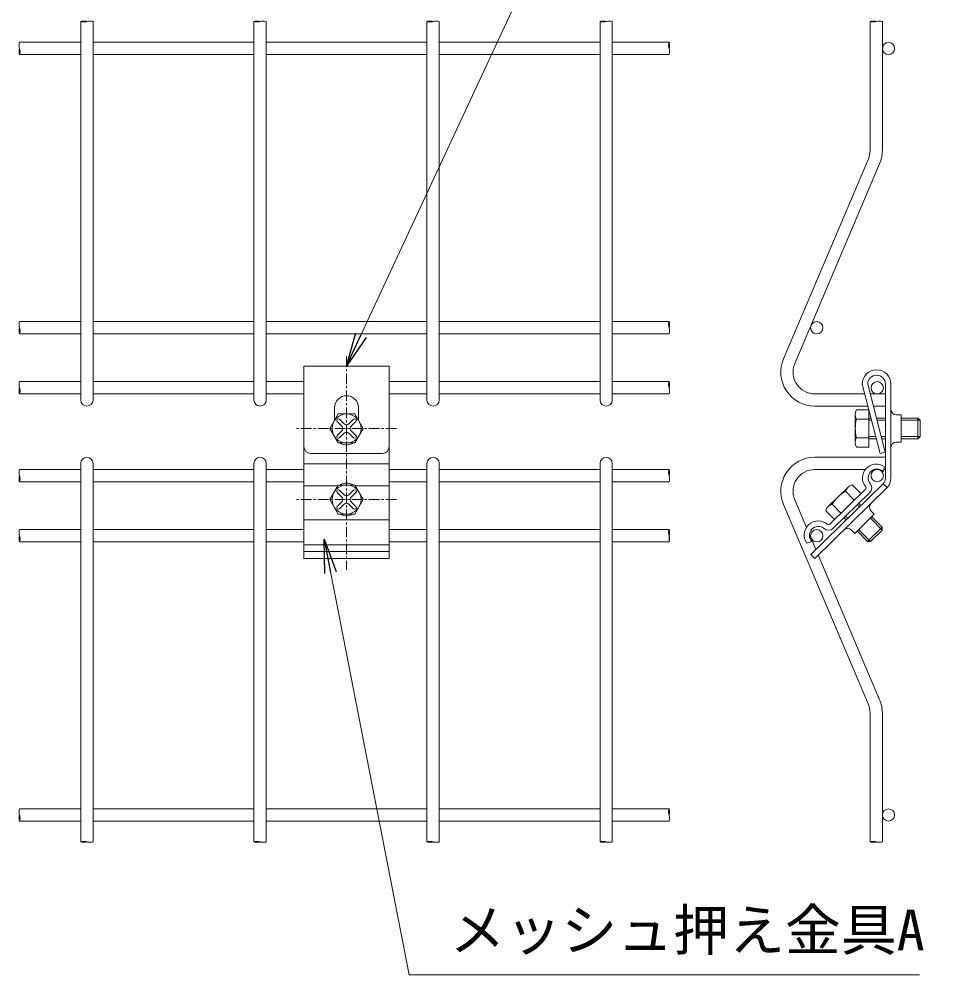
# Model space of a CAD drawing. Units: millimetres, scale not verified. Extents: x -4200 to 4200, y -2970 to 2970.
# Drawn here: x 1040 to 2120, y -218 to 904 of the extents above; entities that cross this region are included whole.
import ezdxf
from ezdxf.enums import TextEntityAlignment as Align

# ---------------------------------------------------------------- set-up
doc = ezdxf.new("R2010")
doc.units = ezdxf.units.MM
doc.header["$LTSCALE"] = 10
doc.linetypes.add('USER1', pattern=[2, 1.25, -0.25, 0.25, -0.25])
doc.linetypes.add('USER2', pattern=[0.375, 0.25, -0.125])
for name, color, linetype, lineweight in [('0-0_D-BMK', 2, 'USER1', 13), ('0-1_D-STR2', 7, 'Continuous', 9), ('0-3_0', 7, 'Continuous', 25), ('0-7_D-STR-TXT', 7, 'Continuous', 13), ('0-8_D-STR3', 3, 'Continuous', 13)]:
    doc.layers.add(name, color=color, linetype=linetype, lineweight=lineweight)
doc.styles.add('ＭＳ ゴシック', font='')
doc.styles.get('ＭＳ ゴシック').set_extended_font_data('MS Gothic')

# ---------------------------------------------------------------- blocks, each defined once
blk = doc.blocks.new('_OPEN')
at = {"layer": '0-3_0'}
blk.add_line((0, 0), (-10, 0), dxfattribs=at)
blk.add_lwpolyline([(-10, 1.667), (0, 0), (-10, -1.667)], dxfattribs=at)

msp = doc.modelspace()

# ---------------------------------------------------------------- linework, layer by layer
at = {"layer": '0-0_D-BMK'}
for p, q in [((1423.74, 508.45), (1423.74, 257.63)), ((1482.42, 423.77), (1365.05, 423.77)), ((1482.42, 340.31), (1365.05, 340.31))]:
    msp.add_line(p, q, dxfattribs=at)
at = {"layer": '0-1_D-STR2'}
for p, q in [((1111.92, 457.17), (1111.92, 901.52)), ((1126.32, 457.17), (1126.32, 901.52)), ((1315, 457.17), (1315, 901.52)), ((1329.4, 457.17), (1329.4, 901.52)), ((1518.08, 457.17), (1518.08, 901.52)), ((1532.48, 457.17), (1532.48, 901.52)), ((1721.16, 457.17), (1721.16, 901.52)), ((1735.56, 457.17), (1735.56, 901.52)), ((2038.01, 750.21), (2038.01, 901.52)), ((2052.41, 750.21), (2052.41, 901.52)), ((1040.1, 877.17), (1111.92, 877.17)), ((1126.32, 877.17), (1315, 877.17)), ((1329.4, 877.17), (1518.08, 877.17)), ((1532.48, 877.17), (1721.16, 877.17)), ((1735.56, 877.17), (1802.11, 877.17)), ((1040.1, 862.77), (1111.92, 862.77)), ((1126.32, 862.77), (1315, 862.77)), ((1329.4, 862.77), (1518.08, 862.77)), ((1532.48, 862.77), (1721.16, 862.77)), ((1735.56, 862.77), (1802.11, 862.77)), ((1936.39, 505.6), (2035.97, 740.21)), ((1949.64, 499.97), (2049.23, 734.58)), ((1040.1, 549.27), (1111.92, 549.27)), ((1126.32, 549.27), (1315, 549.27)), ((1329.4, 549.27), (1518.08, 549.27)), ((1532.48, 549.27), (1721.16, 549.27)), ((1735.56, 549.27), (1802.11, 549.27)), ((1040.1, 534.87), (1111.92, 534.87)), ((1126.32, 534.87), (1315, 534.87)), ((1329.4, 534.87), (1518.08, 534.87)), ((1532.48, 534.87), (1721.16, 534.87)), ((1735.56, 534.87), (1802.11, 534.87)), ((1040.1, 478.77), (1111.92, 478.77)), ((1126.32, 478.77), (1315, 478.77)), ((1329.4, 478.77), (1373.74, 478.77)), ((1473.74, 478.77), (1518.08, 478.77)), ((1532.48, 478.77), (1721.16, 478.77)), ((1735.56, 478.77), (1802.11, 478.77)), ((2028.82, 475.93), (2049.7, 394.41)), ((2035.22, 475.93), (2055.7, 395.95)), ((2056.02, 475.93), (2056.02, 365.24)), ((2062.42, 475.93), (2062.42, 365.33)), ((1040.1, 464.37), (1111.92, 464.37)), ((1126.32, 464.37), (1315, 464.37)), ((1329.4, 464.37), (1373.74, 464.37)), ((1473.74, 464.37), (1518.08, 464.37)), ((1532.48, 464.37), (1721.16, 464.37)), ((1735.56, 464.37), (1802.11, 464.37)), ((2031.78, 464.37), (1973.21, 464.37)), ((2056.02, 464.37), (2038.18, 464.37)), ((2035.47, 449.97), (1973.21, 449.97)), ((2056.02, 449.97), (2041.87, 449.97)), ((2036.6, 401.97), (2036.6, 445.57)), ((2049.7, 394.41), (2055.7, 395.95)), ((1111.92, 382.77), (1111.92, -61.59)), ((1126.32, 382.77), (1126.32, -61.59)), ((1315, 382.77), (1315, -61.59)), ((1329.4, 382.77), (1329.4, -61.59)), ((1518.08, 382.77), (1518.08, -61.59)), ((1532.48, 382.77), (1532.48, -61.59)), ((1721.16, 382.77), (1721.16, -61.59)), ((1735.56, 382.77), (1735.56, -61.59)), ((2056.02, 389.97), (1973.21, 389.97)), ((1040.1, 375.57), (1111.92, 375.57)), ((1126.32, 375.57), (1315, 375.57)), ((1329.4, 375.57), (1373.74, 375.57)), ((1473.74, 375.57), (1518.08, 375.57)), ((1532.48, 375.57), (1721.16, 375.57)), ((1735.56, 375.57), (1802.11, 375.57)), ((2032.33, 375.57), (1973.21, 375.57)), ((2049.42, 375.57), (2042.74, 375.57)), ((2049.42, 375.57), (2042.74, 375.57)), ((2054.86, 378.85), (2053.51, 373)), ((2056.02, 375.57), (2054.1, 375.57)), ((1040.1, 361.17), (1111.92, 361.17)), ((1126.32, 361.17), (1315, 361.17)), ((1329.4, 361.17), (1373.74, 361.17)), ((1473.74, 361.17), (1518.08, 361.17)), ((1532.48, 361.17), (1721.16, 361.17)), ((1735.56, 361.17), (1802.11, 361.17)), ((2053.4, 358.89), (1968.62, 275.84)), ((2057.97, 354.41), (1973.1, 271.27)), ((1990.31, 311.09), (2032.99, 352.89)), ((1994.79, 306.52), (2037.47, 348.32)), ((2053.4, 358.89), (2057.97, 354.41)), ((1949.64, 339.97), (1963.36, 307.65)), ((1936.39, 334.34), (2035.97, 99.73)), ((1040.1, 305.07), (1111.92, 305.07)), ((1126.32, 305.07), (1315, 305.07)), ((1329.4, 305.07), (1373.74, 305.07)), ((1473.74, 305.07), (1518.08, 305.07)), ((1532.48, 305.07), (1721.16, 305.07)), ((1735.56, 305.07), (1802.11, 305.07)), ((1802.11, 290.67), (1802.11, 305.07)), ((1966.88, 299.37), (1974.44, 281.54)), ((1040.1, 290.67), (1111.92, 290.67)), ((1126.32, 290.67), (1315, 290.67)), ((1329.4, 290.67), (1373.74, 290.67)), ((1473.74, 290.67), (1518.08, 290.67)), ((1532.48, 290.67), (1721.16, 290.67)), ((1735.56, 290.67), (1802.11, 290.67)), ((1963.79, 289.01), (1969.79, 290.98)), ((1968.62, 275.84), (1973.1, 271.27)), ((1977.13, 275.22), (2049.23, 105.36)), ((2038.01, 89.73), (2038.01, -61.59)), ((2052.41, 89.73), (2052.41, -61.59)), ((1040.1, -22.83), (1111.92, -22.83)), ((1126.32, -22.83), (1315, -22.83)), ((1329.4, -22.83), (1518.08, -22.83)), ((1532.48, -22.83), (1721.16, -22.83)), ((1735.56, -22.83), (1802.11, -22.83)), ((1040.1, -37.23), (1111.92, -37.23)), ((1126.32, -37.23), (1315, -37.23)), ((1329.4, -37.23), (1518.08, -37.23)), ((1532.48, -37.23), (1721.16, -37.23)), ((1735.56, -37.23), (1802.11, -37.23))]:
    msp.add_line(p, q, dxfattribs=at)
for centre in [(2059.61, 869.97), (1975.33, 542.07), (2046.41, 471.57), (2046.41, 368.37), (1975.33, 297.87), (2059.61, -30.03)]:
    msp.add_circle(centre, 7.2, dxfattribs=at)
for centre, radius, start, end in [((2012.41, 750.21), 25.6, 337, 0), ((2012.41, 750.21), 40, 337, 0), ((1973.21, 489.97), 40, 157, 270), ((1973.21, 489.97), 25.6, 157, 270), ((2045.62, 475.93), 16.8, 0, 180), ((2045.62, 475.93), 10.4, 0, 180), ((1119.12, 457.17), 7.2, 180, 0), ((1322.2, 457.17), 7.2, 180, 0), ((1525.28, 457.17), 7.2, 180, 0), ((1728.36, 457.17), 7.2, 180, 0), ((2068.83, 446.15), 6.4, 180, 270), ((2068.83, 401.39), 6.4, 90, 180), ((1119.12, 382.77), 7.2, 0, 180), ((1322.2, 382.77), 7.2, 0, 180), ((1525.28, 382.77), 7.2, 0, 180), ((1728.36, 382.77), 7.2, 0, 180), ((1973.21, 349.97), 40, 90, 203), ((2045.26, 365.78), 16.21, 53.68647, 221.43997), ((1973.21, 349.97), 25.6, 90, 203), ((2046.08, 365.72), 10.4, 44.409, 219.42046), ((2031.87, 354.04), 8, 314.409, 39.42046), ((2046.82, 365.33), 9.2, 315.6, 0), ((2046.82, 365.33), 15.6, 315.6, 0), ((2031.87, 354.04), 1.6, 314.409, 39.42046), ((2043.59, 331.36), 6.4, 134.409, 224.409), ((1977.21, 298.64), 16.52, 48.50138, 215.66553), ((1977.22, 298.26), 10.4, 49.39754, 224.409), ((1989.19, 312.23), 8, 229.39754, 314.409), ((1989.19, 312.23), 1.6, 229.39754, 314.409), ((2011.62, 300.04), 6.4, 44.409, 134.409), ((2012.41, 89.73), 40, 0, 23), ((2012.41, 89.73), 25.6, 0, 23)]:
    msp.add_arc(centre, radius, start, end, dxfattribs=at)
for centre, major_axis, ratio in [((1115.52, 901.52), (-3.6, 0), 0.114898), ((1318.6, 901.52), (-3.6, 0), 0.114898), ((1521.68, 901.52), (-3.6, 0), 0.114898), ((1724.76, 901.52), (-3.6, 0), 0.114898), ((2041.61, 901.52), (-3.6, 0), 0.114898), ((1802.11, 873.57), (0, 3.6), 0.143611), ((1802.09, 545.67), (0, 3.6), 0.143611), ((1802.11, 475.17), (0, 3.6), 0.143611), ((1802.11, 371.97), (0, 3.6), 0.143611), ((1802.11, 301.47), (0, 3.6), 0.143611), ((1802.11, -26.43), (0, 3.6), 0.143611), ((1115.52, -61.59), (-3.6, 0), 0.114898), ((1318.6, -61.59), (-3.6, 0), 0.114898), ((1521.68, -61.59), (-3.6, 0), 0.114898), ((1724.76, -61.59), (-3.6, 0), 0.114898), ((2041.61, -61.59), (-3.6, 0), 0.114898)]:
    msp.add_ellipse(centre, major_axis=major_axis, ratio=ratio, dxfattribs=at)
for centre, major_axis, ratio, start_param, end_param in [((1122.72, 901.52), (3.6, 0), 0.114898, 6.2830864, 9.4247776), ((1325.8, 901.52), (3.6, 0), 0.114898, 6.2830864, 9.4247776), ((1528.88, 901.52), (3.6, 0), 0.114898, 6.2830864, 9.4247776), ((1731.96, 901.52), (3.6, 0), 0.114898, 6.2830864, 9.4247776), ((2048.81, 901.52), (3.6, 0), 0.114898, 6.2830864, 9.4247776), ((1040.1, 873.57), (0, 3.6), 0.143611, 0.0001986, 3.1417912), ((1040.1, 866.37), (0, -3.6), 0.143611, 3.1417912, 9.424778), ((1802.11, 874.47), (0, 4.5), 0.114889, 3.1414934, 3.1415927), ((1802.11, 866.37), (0, 3.6), 0.143611, 3.141513, 6.2832251), ((1040.1, 545.67), (0, 3.6), 0.143611, 0.0001986, 3.1417912), ((1040.1, 538.47), (0, -3.6), 0.143611, 3.1417912, 9.424778), ((1802.09, 546.57), (0, 4.5), 0.114889, 3.1414934, 3.1415927), ((1802.09, 538.47), (0, 3.6), 0.143611, 3.141513, 6.2832251), ((1040.1, 475.17), (0, 3.6), 0.143611, 0.0001986, 3.1417912), ((1040.1, 467.97), (0, -3.6), 0.143611, 3.1417912, 9.424778), ((1802.11, 476.07), (0, 4.5), 0.114889, 3.1414934, 3.1415927), ((1802.11, 467.97), (0, 3.6), 0.143611, 3.141513, 6.2832251), ((1040.1, 371.97), (0, 3.6), 0.143611, 0.0001986, 3.1417912), ((1040.1, 364.77), (0, -3.6), 0.143611, 3.1417912, 9.424778), ((1802.11, 372.87), (0, 4.5), 0.114889, 3.1414934, 3.1415927), ((1802.11, 364.77), (0, 3.6), 0.143611, 3.141513, 6.2832251), ((1040.1, 301.47), (0, 3.6), 0.143611, 0.0001986, 3.1417912), ((1040.1, 294.27), (0, -3.6), 0.143611, 3.1417912, 9.424778), ((1802.11, 294.27), (0, 3.6), 0.143611, 3.141513, 6.2832251), ((1040.1, -26.43), (0, 3.6), 0.143611, 0.0001986, 3.1417912), ((1040.1, -33.63), (0, -3.6), 0.143611, 3.1417912, 9.424778), ((1802.11, -33.63), (0, 3.6), 0.143611, 3.141513, 6.2832251), ((1122.72, -61.59), (3.6, 0), 0.114898, 3.141593, 6.2832842), ((1325.8, -61.59), (3.6, 0), 0.114898, 3.141593, 6.2832842), ((1528.88, -61.59), (3.6, 0), 0.114898, 3.141593, 6.2832842), ((1731.96, -61.59), (3.6, 0), 0.114898, 3.141593, 6.2832842), ((2048.81, -61.59), (3.6, 0), 0.114898, 3.141593, 6.2832842)]:
    msp.add_ellipse(centre, major_axis=major_axis, ratio=ratio, start_param=start_param, end_param=end_param, dxfattribs=at)
at = {"layer": '0-7_D-STR-TXT'}
for points in [[(2260, 935.32), (1627.35, 935.32), (1424.58, 498.78)], [(2095.79, -217.75), (1497.15, -217.75), (1397.7, 292)]]:
    msp.add_lwpolyline(points, dxfattribs=at)
at = {"layer": '0-8_D-STR3'}
for p, q in [((1373.74, 496.97), (1373.74, 271.27)), ((1473.74, 496.97), (1373.74, 496.97)), ((1473.74, 496.97), (1473.74, 271.27)), ((1413.9, 440.81), (1404.06, 423.77)), ((1409.74, 448.19), (1409.74, 433.6)), ((1433.57, 440.81), (1413.9, 440.81)), ((1433.57, 440.81), (1443.41, 423.77)), ((1437.74, 448.19), (1437.74, 433.6)), ((2020.6, 440.12), (2020.6, 407.42)), ((2036.6, 445.57), (2022.06, 445.57)), ((2074.3, 439.76), (2068.47, 439.76)), ((2074.3, 439.76), (2074.3, 407.78)), ((1412.82, 431.96), (1418.28, 426.5)), ((1415.55, 434.69), (1421.01, 429.23)), ((1431.92, 434.69), (1426.47, 429.23)), ((1434.65, 431.96), (1429.2, 426.5)), ((2036.6, 434.67), (2022.06, 434.67)), ((2039.11, 435.77), (2036.6, 435.77)), ((2039.72, 433.37), (2036.6, 433.37)), ((2056.02, 435.77), (2045.51, 435.77)), ((2056.02, 433.37), (2046.12, 433.37)), ((2094.2, 435.77), (2074.3, 435.77)), ((2096.6, 433.37), (2074.3, 433.37)), ((2096.6, 433.37), (2094.2, 435.77)), ((2094.2, 435.77), (2094.2, 411.77)), ((2096.6, 433.37), (2096.6, 414.17)), ((1413.9, 406.73), (1404.06, 423.77)), ((1412.82, 415.58), (1418.28, 421.04)), ((1415.55, 412.85), (1421.01, 418.31)), ((1431.93, 412.85), (1426.47, 418.31)), ((1434.65, 415.58), (1429.2, 421.04)), ((1433.57, 406.73), (1443.41, 423.77)), ((1433.57, 406.73), (1413.9, 406.73)), ((2036.6, 412.87), (2022.06, 412.87)), ((2044.64, 414.17), (2036.6, 414.17)), ((2045.25, 411.77), (2036.6, 411.77)), ((2056.02, 414.17), (2051.04, 414.17)), ((2056.02, 411.77), (2051.65, 411.77)), ((2074.3, 407.78), (2068.47, 407.78)), ((2096.6, 414.17), (2074.3, 414.17)), ((2094.2, 411.77), (2074.3, 411.77)), ((2096.6, 414.17), (2094.2, 411.77)), ((1465.74, 394.41), (1381.74, 394.41)), ((2022.06, 401.97), (2036.6, 401.97)), ((1473.74, 382.06), (1373.51, 382.06)), ((1373.74, 356.35), (1413.32, 356.35)), ((1413.9, 357.35), (1404.06, 340.31)), ((1412.82, 348.5), (1418.28, 343.04)), ((1433.57, 357.35), (1413.9, 357.35)), ((1415.55, 351.23), (1421.01, 345.77)), ((1431.92, 351.23), (1426.47, 345.77)), ((1434.65, 348.5), (1429.2, 343.04)), ((1433.57, 357.35), (1443.41, 340.31)), ((1434.15, 356.35), (1473.74, 356.35)), ((2012.13, 354.86), (1988.77, 331.98)), ((2009.26, 350), (2019.44, 339.62)), ((2017.05, 357.63), (2027.22, 347.25)), ((1413.9, 323.27), (1404.06, 340.31)), ((1412.82, 332.12), (1418.28, 337.58)), ((1434.65, 332.12), (1429.2, 337.58)), ((1433.57, 323.27), (1443.41, 340.31)), ((1415.55, 329.39), (1421.01, 334.85)), ((1431.93, 329.39), (1426.47, 334.85)), ((1985.9, 327.12), (1996.07, 316.73)), ((1993.69, 334.75), (2003.86, 324.36)), ((2022.98, 334.14), (2025.5, 331.56)), ((2024.7, 335.82), (2027.22, 333.24)), ((2042.86, 322.98), (2038.78, 327.15)), ((1373.74, 316.55), (1473.74, 316.55)), ((1433.57, 323.27), (1413.9, 323.27)), ((2007.55, 319.02), (2010.07, 316.45)), ((2009.27, 320.7), (2011.79, 318.13)), ((2042.86, 322.98), (2020.01, 300.6)), ((2052.1, 304.42), (2038.29, 318.51)), ((2052.13, 307.81), (2040.01, 320.19)), ((2020.01, 300.6), (2015.93, 304.77)), ((2034.99, 291.02), (2022.86, 303.39)), ((2038.38, 290.98), (2024.58, 305.07)), ((2052.13, 307.81), (2034.99, 291.02)), ((2052.1, 304.42), (2038.38, 290.98)), ((2052.1, 304.42), (2052.13, 307.81)), ((1473.59, 287.15), (1373.59, 287.15)), ((2038.38, 290.98), (2034.99, 291.02)), ((1473.74, 279.4), (1373.74, 279.4)), ((1473.74, 271.27), (1373.74, 271.27))]:
    msp.add_line(p, q, dxfattribs=at)
at = {"layer": '0-8_D-STR3', "linetype": 'USER2'}
msp.add_line((2027.45, 445.57), (2027.62, 445.57), dxfattribs=at)
at = {"layer": '0-8_D-STR3'}
for centre in [(1423.74, 423.77), (1423.74, 340.31)]:
    msp.add_circle(centre, 17.04, dxfattribs=at)
for centre, radius, start, end in [((1423.74, 448.19), 14, 0, 180), ((2031.5, 440.12), 10.9, 150, 210), ((1414.18, 433.32), 1.93, 44.99953, 224.99952), ((1415.55, 423.77), 3.86, 314.99999, 45), ((1423.74, 431.96), 3.86, 225.00001, 314.99999), ((1431.92, 423.77), 3.86, 135, 225.00001), ((1433.29, 433.32), 1.93, 315, 135), ((2062.01, 423.77), 41.41, 164.73852, 195.26148), ((1414.18, 414.22), 1.93, 135, 314.99998), ((1423.74, 415.58), 3.86, 45, 135), ((1433.29, 414.22), 1.93, 225.00001, 44.99999), ((1423.74, 418.94), 14.47, 237.53826, 302.46174), ((2031.5, 407.42), 10.9, 150, 210), ((1381.74, 402.41), 8, 180, 270), ((1465.74, 402.41), 8, 270, 0), ((1423.74, 345.14), 14.47, 57.53826, 122.46174), ((1414.18, 349.86), 1.93, 44.99953, 224.99952), ((1433.29, 349.86), 1.93, 315, 135), ((2029.43, 313.84), 41.41, 119.14752, 149.67048), ((2019.76, 347.07), 10.9, 104.409, 164.409), ((1415.55, 340.31), 3.86, 314.99999, 45), ((1423.74, 348.5), 3.86, 225.00001, 314.99999), ((1431.92, 340.31), 3.86, 135, 225.00001), ((1414.18, 330.76), 1.93, 135, 314.99998), ((1423.74, 332.12), 3.86, 45, 135), ((1433.29, 330.76), 1.93, 225.00001, 44.99999), ((1996.4, 324.19), 10.9, 104.409, 164.409), ((1423.74, 335.49), 14.47, 237.53826, 302.46174)]:
    msp.add_arc(centre, radius, start, end, dxfattribs=at)

# ---------------------------------------------------------------- block references
at = {"layer": '0-7_D-STR-TXT', "xscale": 4, "yscale": 4}
for p, rotation in [((1423.74, 496.97), 245.0857), ((1397.31, 293.96), 101.04036)]:
    msp.add_blockref('_OPEN', p, dxfattribs=dict(at, rotation=rotation))

# ---------------------------------------------------------------- texts
at = {"layer": '0-7_D-STR-TXT', "style": 'ＭＳ ゴシック'}
msp.add_text('メッシュ押え金具A', height=48.09, dxfattribs=at).set_placement((1544.52, -203.51), align=Align.BOTTOM_LEFT)

doc.saveas('drawing.dxf')
